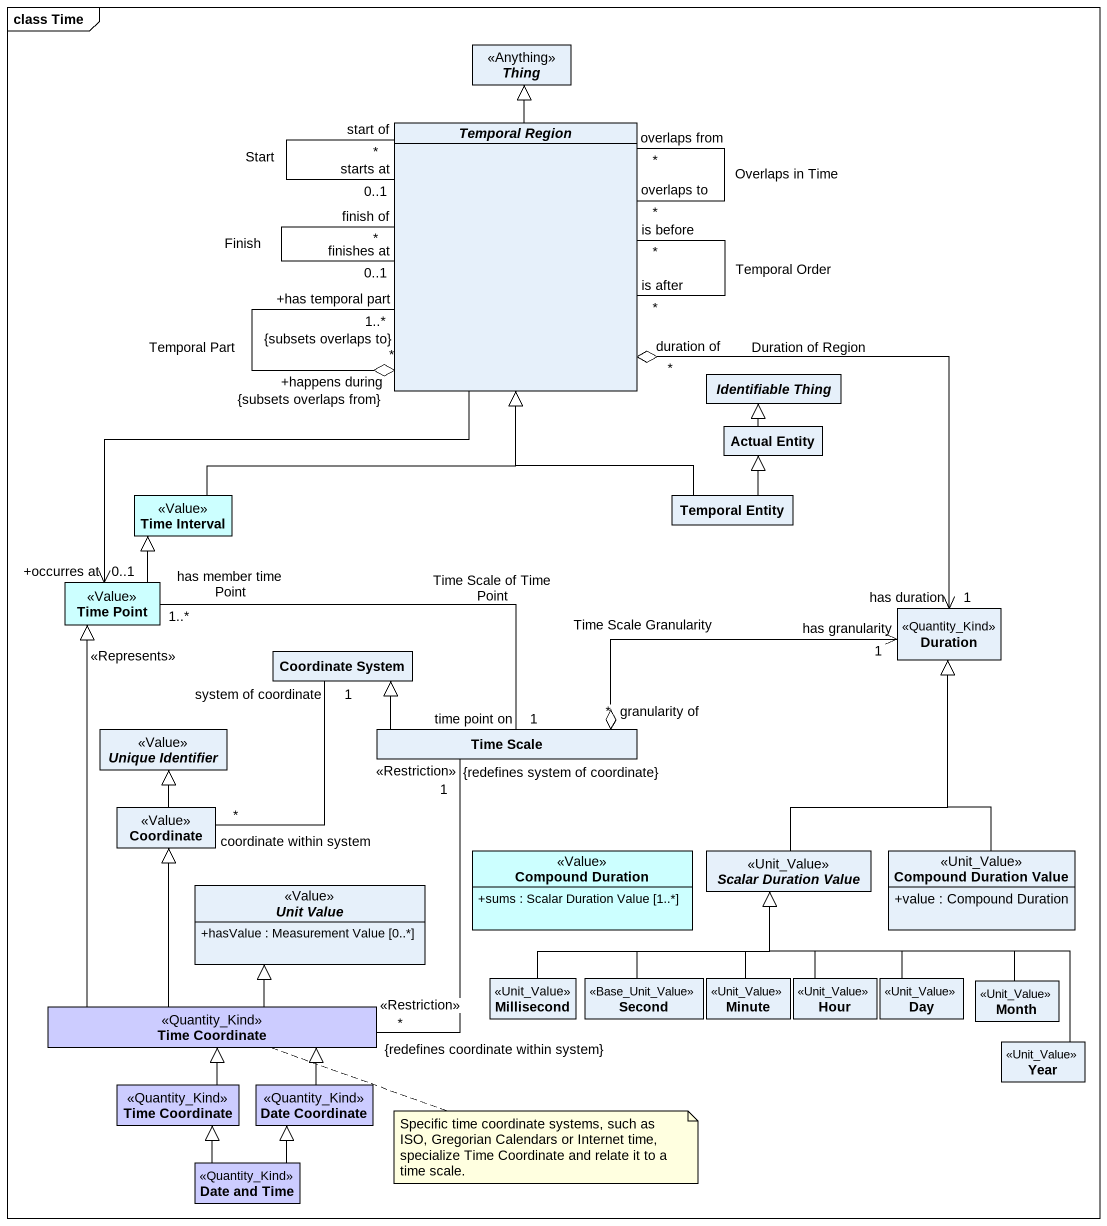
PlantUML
@startuml
mainframe class Time
hide circle
hide empty members
skinparam classAttributeIconSize 0
abstract class Thing <<Anything>>
abstract class "Temporal Region" as Temporal_Region
abstract class "Identifiable Thing" as Identifiable_Thing
class "Actual Entity" as Actual_Entity
class "Time Interval" as Time_Interval <<Value>> #CCFFFF
class "Temporal Entity" as Temporal_Entity
class "Time Point" as Time_Point <<Value>> #CCFFFF
class Duration <<Quantity_Kind>>
class "Coordinate System" as Coordinate_System
abstract class "Unique Identifier" as Unique_Identifier <<Value>>
class "Time Scale" as Time_Scale
class Coordinate <<Value>>
abstract class "Unit Value" as Unit_Value <<Value>> {
  +hasValue : Measurement Value [0..*]
}
class "Compound Duration" as Compound_Duration <<Value>> #CCFFFF {
  +sums : Scalar Duration Value [1..*]
}
abstract class "Scalar Duration Value" as Scalar_Duration_Value <<Unit_Value>>
class "Compound Duration Value" as Compound_Duration_Value <<Unit_Value>> {
  +value : Compound Duration
}
class Millisecond <<Unit_Value>>
class Second <<Base_Unit_Value>>
class Minute <<Unit_Value>>
class Hour <<Unit_Value>>
class Day <<Unit_Value>>
class Month <<Unit_Value>>
class "Time Coordinate" as Time_Coordinate <<Quantity_Kind>> #CCCCFF
class Year <<Unit_Value>>
class "Time Coordinate" as Time_Coordinate_2 <<Quantity_Kind>> #CCCCFF
class "Date Coordinate" as Date_Coordinate <<Quantity_Kind>> #CCCCFF
class "Date and Time" as Date_and_Time <<Quantity_Kind>> #CCCCFF
Temporal_Region -up-|> Thing
Temporal_Region "overlaps to\n*" -- "overlaps from\n*" Temporal_Region : Overlaps in Time
Temporal_Region "finishes at\n0..1" -- "finish of\n*" Temporal_Region : Finish
Temporal_Region "starts at\n0..1" -- "start of\n*" Temporal_Region : Start
Temporal_Region "is before\n*" -- "is after\n*" Temporal_Region : Temporal Order
Temporal_Region "+has temporal part\n1..*\n{subsets overlaps to}" --o "+happens during\n*\n{subsets overlaps from}" Temporal_Region : Temporal Part
Temporal_Region --> "+occurres at\n0..1" Time_Point
Actual_Entity -up-|> Identifiable_Thing
Time_Interval -up-|> Temporal_Region
Temporal_Entity -up-|> Temporal_Region
Temporal_Entity -up-|> Actual_Entity
Time_Point -up-|> Time_Interval
Time_Point "has member time Point\n1..*" -right- "time point on\n1" Time_Scale : Time Scale of Time Point
Duration "has duration\n1" <-up-o "duration of\n*" Temporal_Region : Duration of Region
Time_Scale "granularity of\n*" o-right-> "has granularity\n1" Duration : Time Scale Granularity
Time_Scale -left-|> Coordinate_System
Time_Scale "1\n{redefines system of coordinate}\n<<Restriction>>" -- "*\n{redefines coordinate within system}\n<<Restriction>>" Time_Coordinate
Coordinate "coordinate within system\n*" -up- "system of coordinate\n1" Coordinate_System
Coordinate -up-|> Unique_Identifier
Scalar_Duration_Value -up-|> Duration
Compound_Duration_Value -up-|> Duration
Millisecond -right-|> Scalar_Duration_Value
Second -up-|> Scalar_Duration_Value
Minute -up-|> Scalar_Duration_Value
Hour -up-|> Scalar_Duration_Value
Day -up-|> Scalar_Duration_Value
Month -left-|> Scalar_Duration_Value
Time_Coordinate -up-|> Time_Point : <<Represents>>
Time_Coordinate -up-|> Coordinate
Time_Coordinate -up-|> Unit_Value
Year -up-|> Scalar_Duration_Value
Time_Coordinate_2 -up-|> Time_Coordinate
Date_Coordinate -up-|> Time_Coordinate
Date_and_Time -up-|> Time_Coordinate_2
Date_and_Time -up-|> Date_Coordinate
note right of Time_Coordinate : Specific time coordinate systems, such as ISO, Gregorian Calendars or Internet time, specialize Time Coordinate and relate it to a time scale.
@enduml
